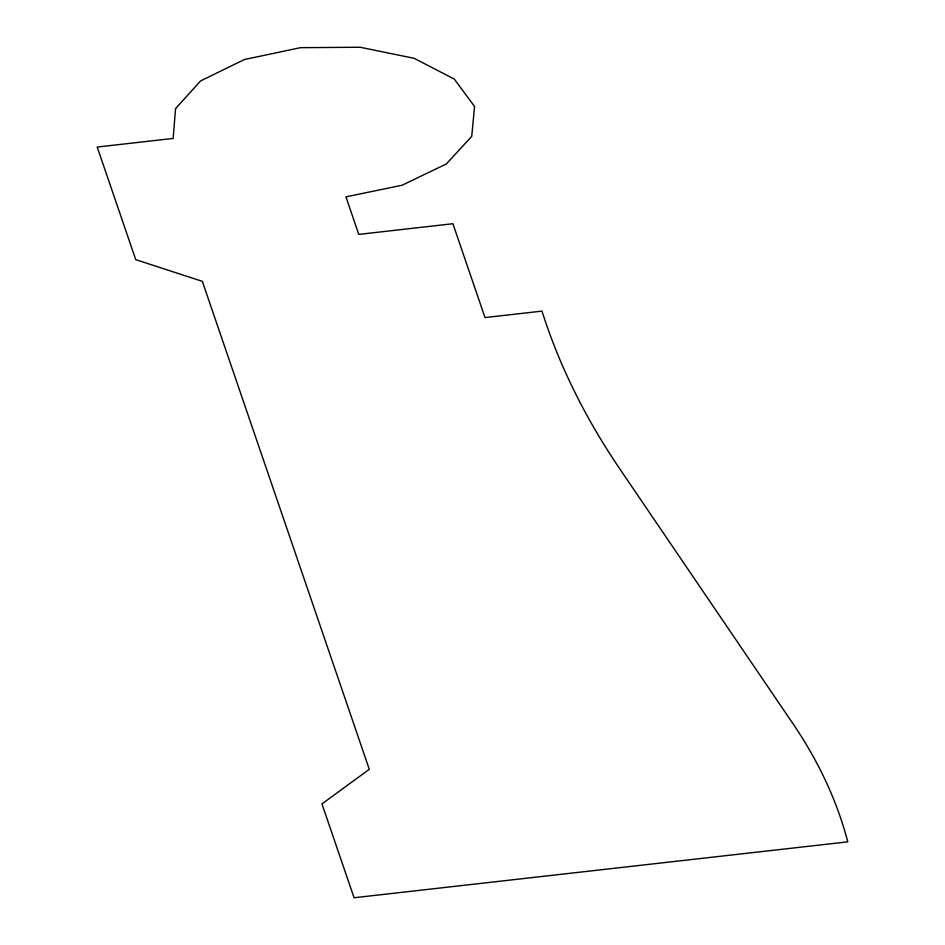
<?xml version="1.0" encoding="UTF-8"?>
<svg xmlns="http://www.w3.org/2000/svg" width="945" height="945" viewBox="0 0 945 945"><rect width="100%" height="100%" fill="white"/><g stroke="black" fill="none" stroke-linecap="round" stroke-linejoin="round"><path stroke-width="1.42" d="M175.546 108.64L173.159 138.442L97.205 147.042L135.737 259.651L202.336 281.35L369.294 769.313L321.962 803.911L354.068 897.75L847.795 841.841A1286.121 641.112 -2.2 0 0 792.725 723.327L620.014 469.216A1998.191 996.077 -2.2 0 1 541.981 311.118L485.009 317.567L452.903 223.729L358.781 234.395L345.941 196.855L402.109 185.232L446.3 163.981L471.744 136.328L474.567 106.513L454.321 79.108L414.111 58.295L360.08 47.25L300.51 47.675L244.483 59.5L200.6 80.904L175.546 108.64"/></g></svg>
